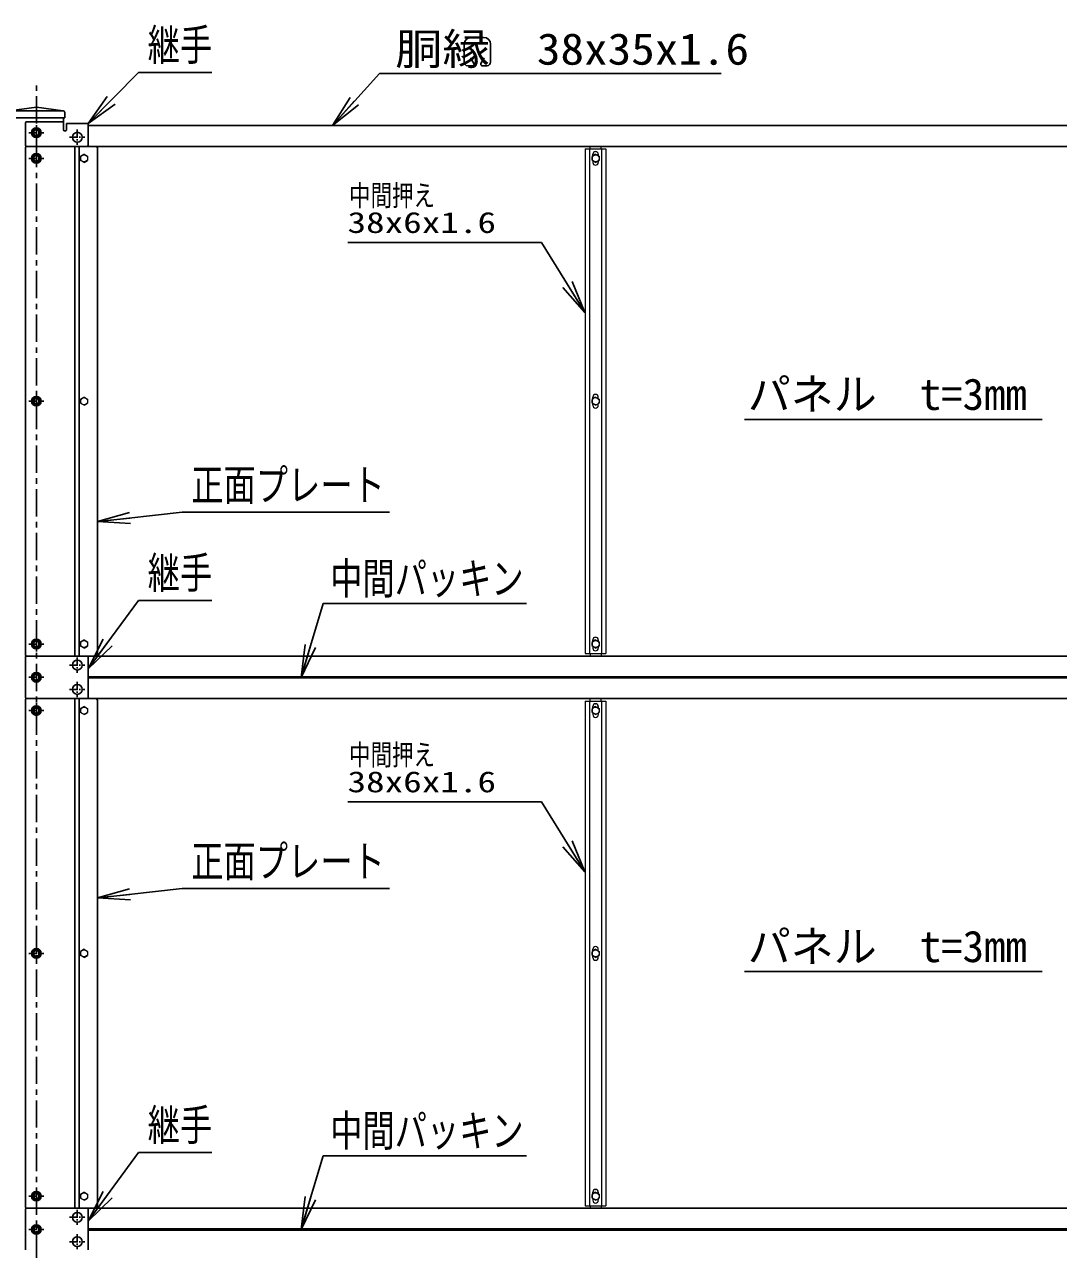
# Model space of a CAD drawing. Units: millimetres, scale not verified. Extents: x -6234 to 6240, y -4413 to 4407.
# Drawn here: x -4739 to -2844, y 335 to 2580 of the extents above; entities that cross this region are included whole.
import ezdxf
from ezdxf.enums import TextEntityAlignment as Align

# ---------------------------------------------------------------- set-up
doc = ezdxf.new("R2010")
doc.units = ezdxf.units.MM
doc.header["$LTSCALE"] = 20
doc.linetypes.add('USER1', pattern=[4, 2.5, -0.5, 0.5, -0.5])
doc.linetypes.add('USER2', pattern=[1.125, 0.75, -0.125, 0.125, -0.125])
for name, color, linetype, lineweight in [('0-1_0', 7, 'Continuous', 25), ('0-2_1', 7, 'Continuous', 25), ('0-5_胴縁', 7, 'Continuous', 25), ('0-6_支柱', 7, 'Continuous', 25), ('0-7_SCALE', 7, 'Continuous', 25), ('0-8_ボルト', 7, 'Continuous', 25), ('0-9_継手-案-', 7, 'Continuous', 25), ('0-A_構造線', 7, 'Continuous', 25), ('0-F_D-STR3', 7, 'Continuous', 13)]:
    doc.layers.add(name, color=color, linetype=linetype, lineweight=lineweight)
doc.styles.add('ＭＳ ゴシック', font='')
doc.styles.get('ＭＳ ゴシック').set_extended_font_data('MS Gothic')

# ---------------------------------------------------------------- blocks, each defined once
blk = doc.blocks.new('DARROWS')
at = {"layer": '0-1_0'}
blk.add_line((0, 0), (-19.982, 0), dxfattribs=at)
blk.add_lwpolyline([(-20, -3.333), (0, 0), (-20, 3.333)], dxfattribs=at)

msp = doc.modelspace()

# ---------------------------------------------------------------- linework, layer by layer
at = {"layer": '0-1_0'}
for p, q in [((-3932.81, 2544.05), (-3932.81, 2511.2)), ((-3920.14, 2556.72), (-3897.16, 2556.72)), ((-3884.49, 2544.05), (-3884.49, 2511.2)), ((-3914.99, 2508.67), (-3921.17, 2519.38)), ((-3902.32, 2508.67), (-3896.13, 2519.38)), ((-4529.53, 2492.25), (-4619.91, 2400.86)), ((-3926.48, 2504.87), (-3917.18, 2504.87)), ((-3890.83, 2504.87), (-3900.12, 2504.87)), ((-4088.36, 2490.47), (-4172.35, 2397.24)), ((-4088.36, 2490.47), (-3461.59, 2490.47)), ((-4766.25, 2422.4), (-4717.02, 2429.03)), ((-4717.02, 2429.03), (-4667.8, 2422.4)), ((-4769.02, 2409.03), (-4665.02, 2409.03)), ((-4765.02, 2422.03), (-4669.02, 2422.03)), ((-4665.02, 2419.23), (-4665.02, 2409.03)), ((-3791.15, 2180.81), (-3713.53, 2055.33)), ((-4449.67, 1686.41), (-4602.03, 1669.71)), ((-4529.53, 1524.84), (-4620.24, 1401.97)), ((-4191.61, 1519.26), (-4231, 1386.77)), ((-3791.15, 1155.79), (-3713.53, 1030.31)), ((-4449.67, 996.7), (-4602.03, 980)), ((-4529.53, 512.84), (-4620.24, 389.97)), ((-4191.61, 507.28), (-4231, 374.79))]:
    msp.add_line(p, q, dxfattribs=at)
for centre, radius, start, end in [((-3920.14, 2544.05), 12.67, 90, 180), ((-3897.16, 2544.05), 12.67, 0, 90), ((-3926.48, 2511.2), 6.33, 180, 270), ((-3917.18, 2507.4), 2.53, 270, 30), ((-3900.12, 2507.4), 2.53, 150, 270), ((-3890.83, 2511.2), 6.33, 270, 0), ((-4668.22, 2419.23), 3.2, 0, 82.3332)]:
    msp.add_arc(centre, radius, start, end, dxfattribs=at)
at = {"layer": '0-2_1'}
for p, q in [((-4529.53, 2492.25), (-4395.63, 2492.25)), ((-4735.02, 2402.03), (-4669.02, 2402.03)), ((-4667.02, 2386.53), (-4667.02, 2400.03)), ((-4666.02, 2385.53), (-4663.02, 2385.53)), ((-4662.02, 2398.73), (-4622.02, 2398.73)), ((-4662.02, 2386.53), (-4662.02, 2398.73)), ((-4622.02, 2398.73), (-4622.02, 2359.03)), ((-4735.02, 2357.03), (-4624.02, 2357.03)), ((-4636.01, 2338.77), (-4636.01, 2331.25)), ((-3791.15, 2180.81), (-4145.83, 2180.81)), ((-4636.01, 1893.77), (-4636.01, 1886.25)), ((-3419.25, 1856.61), (-2873.48, 1856.61)), ((-4449.67, 1686.41), (-4070, 1686.41)), ((-4529.53, 1524.84), (-4395.63, 1524.84)), ((-4191.61, 1519.26), (-3818.85, 1519.26)), ((-4636.01, 1448.77), (-4636.01, 1441.25)), ((-4735.02, 1423.01), (-4624.02, 1423.01)), ((-4622.02, 1421.01), (-4622.02, 1347.01)), ((-4735.02, 1345.01), (-4624.02, 1345.01)), ((-4636.01, 1326.77), (-4636.01, 1319.25)), ((-3791.15, 1155.79), (-4145.83, 1155.79)), ((-4449.67, 996.7), (-4070, 996.7)), ((-4636.01, 881.77), (-4636.01, 874.25)), ((-3419.25, 844.61), (-2873.48, 844.61)), ((-4529.53, 512.84), (-4395.63, 512.84)), ((-4191.61, 507.28), (-3818.85, 507.28)), ((-4636.01, 436.77), (-4636.01, 429.25)), ((-4735.02, 411.01), (-4624.02, 411.01)), ((-4622.02, 409.01), (-4622.02, 335.01))]:
    msp.add_line(p, q, dxfattribs=at)
for centre, radius, start, end in [((-4669.02, 2400.03), 2, 0, 90), ((-4666.02, 2386.53), 1, 180, 270), ((-4663.02, 2386.53), 1, 270, 0), ((-4624.02, 2359.03), 2, 270, 0), ((-4624.02, 1421.01), 2, 0, 90), ((-4624.02, 1347.01), 2, 270, 0), ((-4624.02, 409.01), 2, 0, 90)]:
    msp.add_arc(centre, radius, start, end, dxfattribs=at)
at = {"layer": '0-5_胴縁'}
for p, q in [((-4622.02, 2395.01), (-2762.02, 2395.01)), ((-4608.01, 2357.01), (-2775.86, 2357.01)), ((-4608.01, 1423.01), (-2774.16, 1423.01)), ((-4622.02, 1385.01), (-2762.02, 1385.01)), ((-4622.02, 1383.01), (-2762.02, 1383.01)), ((-4608.53, 1345.01), (-2775.86, 1345.01)), ((-4608.01, 411.01), (-2775.86, 411.01)), ((-4622.02, 373.01), (-2762.02, 373.01)), ((-4622.02, 371.01), (-2762.02, 371.01))]:
    msp.add_line(p, q, dxfattribs=at)
at = {"layer": '0-6_支柱'}
for p, q in [((-4737.02, 2355.01), (-4737.02, 1425.01)), ((-4608.01, 2357.01), (-4735.02, 2357.01)), ((-4646.48, 2357.03), (-4646.48, 1423.01)), ((-4638.51, 2357.03), (-4638.51, 1423.01)), ((-4605.01, 2354.01), (-4605.01, 1426.01)), ((-4608.01, 1423.01), (-4624.02, 1423.01)), ((-4737.02, 1343.01), (-4737.02, 413.01)), ((-4646.48, 1345.01), (-4646.48, 411.01)), ((-4638.51, 1345.01), (-4638.51, 411.01)), ((-4608.01, 1345.01), (-4624.02, 1345.01)), ((-4605.01, 1342.01), (-4605.01, 414.01)), ((-4608.01, 411.01), (-4624.02, 411.01))]:
    msp.add_line(p, q, dxfattribs=at)
for centre, radius, start, end in [((-4735.02, 2400.03), 2, 90, 180), ((-4735.02, 2359.03), 2, 180, 270), ((-4735.02, 2355.01), 2, 90, 180), ((-4608.01, 2354.01), 3, 0, 90), ((-4735.02, 1425.01), 2, 180, 270), ((-4735.02, 1421.01), 2, 90, 180), ((-4608.01, 1426.01), 3, 270, 0), ((-4735.02, 1347.01), 2, 180, 270), ((-4735.02, 1343.01), 2, 90, 180), ((-4608.01, 1342.01), 3, 0, 90), ((-4735.02, 413.01), 2, 180, 270), ((-4735.02, 409.01), 2, 90, 180), ((-4608.01, 414.01), 3, 270, 0)]:
    msp.add_arc(centre, radius, start, end, dxfattribs=at)
at = {"layer": '0-7_SCALE', "linetype": 'USER1'}
msp.add_line((-4717.02, -801.31), (-4717.02, 2476.49), dxfattribs=at)
at = {"layer": '0-7_SCALE'}
for p, q in [((-4667.02, 2422.03), (-4767.02, 2422.03)), ((-4667.02, 2386.53), (-4667.02, 2409.03))]:
    msp.add_line(p, q, dxfattribs=at)
at = {"layer": '0-8_ボルト', "linetype": 'USER2'}
for p, q in [((-4731.02, 2382.04), (-4703.02, 2382.04)), ((-4717.02, 2396.04), (-4717.02, 2368.04)), ((-4642.02, 2387.73), (-4642.02, 2359.73)), ((-4656.02, 2373.73), (-4628.02, 2373.73)), ((-4731.02, 2335.03), (-4703.02, 2335.03)), ((-4717.02, 2349.03), (-4717.02, 2321.03)), ((-4731.02, 1890.03), (-4703.02, 1890.03)), ((-4717.02, 1904.03), (-4717.02, 1876.03)), ((-4731.02, 1445.01), (-4703.02, 1445.01)), ((-4717.02, 1459.01), (-4717.02, 1431.01)), ((-4642.02, 1420.31), (-4642.02, 1392.31)), ((-4717.02, 1398.01), (-4717.02, 1370.01)), ((-4656.02, 1406.31), (-4628.02, 1406.31)), ((-4731.02, 1384.01), (-4703.02, 1384.01)), ((-4642.02, 1375.71), (-4642.02, 1347.71)), ((-4656.02, 1361.71), (-4628.02, 1361.71)), ((-4717.02, 1337.01), (-4717.02, 1309.01)), ((-4731.02, 1323.01), (-4703.02, 1323.01)), ((-4731.02, 878.01), (-4703.02, 878.01)), ((-4717.02, 892.01), (-4717.02, 864.01)), ((-4731.02, 433.01), (-4703.02, 433.01)), ((-4717.02, 447.01), (-4717.02, 419.01)), ((-4642.02, 408.31), (-4642.02, 380.31)), ((-4717.02, 386.01), (-4717.02, 358.01)), ((-4656.02, 394.31), (-4628.02, 394.31)), ((-4731.02, 372.01), (-4703.02, 372.01)), ((-4642.02, 363.71), (-4642.02, 335.71)), ((-4656.02, 349.71), (-4628.02, 349.71))]:
    msp.add_line(p, q, dxfattribs=at)
at = {"layer": '0-8_ボルト'}
for centre in [(-4642.02, 2373.73), (-4642.02, 1406.31), (-4642.02, 1361.71), (-4642.02, 394.31), (-4642.02, 349.71)]:
    msp.add_circle(centre, 9, dxfattribs=at)
at = {"layer": '0-9_継手-案-'}
for p, q in [((-4737.02, 2400.03), (-4737.02, 2359.03)), ((-4737.02, 1421.01), (-4737.02, 1347.01)), ((-4737.02, 409.01), (-4737.02, 335.01))]:
    msp.add_line(p, q, dxfattribs=at)
at = {"layer": '0-A_構造線'}
for points in [[(-4720.64, 2388.04), (-4713.41, 2388.04), (-4710.25, 2382.04), (-4713.41, 2376.04), (-4720.64, 2376.04), (-4723.8, 2382.04)], [(-4720.64, 2341.03), (-4713.41, 2341.03), (-4710.25, 2335.03), (-4713.41, 2329.03), (-4720.64, 2329.03), (-4723.8, 2335.03)], [(-4720.64, 1896.03), (-4713.41, 1896.03), (-4710.25, 1890.03), (-4713.41, 1884.03), (-4720.64, 1884.03), (-4723.8, 1890.03)], [(-4720.64, 1451.01), (-4713.41, 1451.01), (-4710.25, 1445.01), (-4713.41, 1439.01), (-4720.64, 1439.01), (-4723.8, 1445.01)], [(-4720.64, 1390.01), (-4713.41, 1390.01), (-4710.25, 1384.01), (-4713.41, 1378.01), (-4720.64, 1378.01), (-4723.8, 1384.01)], [(-4720.64, 1329.01), (-4713.41, 1329.01), (-4710.25, 1323.01), (-4713.41, 1317.01), (-4720.64, 1317.01), (-4723.8, 1323.01)], [(-4720.64, 884.01), (-4713.41, 884.01), (-4710.25, 878.01), (-4713.41, 872.01), (-4720.64, 872.01), (-4723.8, 878.01)], [(-4720.64, 439.01), (-4713.41, 439.01), (-4710.25, 433.01), (-4713.41, 427.01), (-4720.64, 427.01), (-4723.8, 433.01)], [(-4720.64, 378.01), (-4713.41, 378.01), (-4710.25, 372.01), (-4713.41, 366.01), (-4720.64, 366.01), (-4723.8, 372.01)]]:
    msp.add_lwpolyline(points, close=True, dxfattribs=at)
for centre, radius in [((-4717.02, 2382.04), 8.75), ((-4717.02, 2382.04), 5), ((-4717.02, 2335.03), 8.75), ((-4717.02, 2335.03), 5), ((-4717.02, 1890.03), 8.75), ((-4717.02, 1890.03), 5), ((-4717.02, 1445.01), 8.75), ((-4717.02, 1445.01), 5), ((-4717.02, 1384.01), 8.75), ((-4717.02, 1384.01), 5), ((-4717.02, 1323.01), 8.75), ((-4717.02, 1323.01), 5), ((-4717.02, 878.01), 8.75), ((-4717.02, 878.01), 5), ((-4717.02, 433.01), 8.75), ((-4717.02, 433.01), 5), ((-4717.02, 372.01), 8.75), ((-4717.02, 372.01), 5)]:
    msp.add_circle(centre, radius, dxfattribs=at)
at = {"layer": '0-F_D-STR3'}
for p, q in [((-4629.51, 2342.51), (-4636.01, 2338.77)), ((-4629.51, 2342.51), (-4623.01, 2338.77)), ((-4623.01, 2338.77), (-4623.01, 2331.25)), ((-3711.02, 2352.51), (-3673.02, 2352.51)), ((-3702.02, 2352.51), (-3702.02, 2357.01)), ((-3692.02, 2342.51), (-3698.52, 2338.77)), ((-3698.52, 2338.77), (-3698.52, 2331.25)), ((-3697.02, 2342.37), (-3697.02, 2342.51)), ((-3697.02, 2339.63), (-3697.02, 2342.51)), ((-3697.02, 2342.51), (-3697.02, 2339.63)), ((-3692.02, 2347.51), (-3691.82, 2347.51)), ((-3692.02, 2342.51), (-3685.52, 2338.77)), ((-3687.02, 2342.37), (-3687.02, 2342.51)), ((-3687.02, 2339.63), (-3687.02, 2342.51)), ((-3687.02, 2342.51), (-3687.02, 2339.63)), ((-3685.52, 2338.77), (-3685.52, 2331.25)), ((-3682.02, 2352.51), (-3682.02, 2357.01)), ((-4629.51, 2327.51), (-4636.01, 2331.25)), ((-4629.51, 2327.51), (-4623.01, 2331.25)), ((-3692.02, 2327.51), (-3698.52, 2331.25)), ((-3697.02, 2330.39), (-3697.02, 2327.51)), ((-3697.02, 2327.51), (-3697.02, 2327.65)), ((-3692.02, 2327.51), (-3685.52, 2331.25)), ((-3687.02, 2330.39), (-3687.02, 2327.51)), ((-3687.02, 2327.51), (-3687.02, 2327.65)), ((-4629.51, 1897.51), (-4636.01, 1893.77)), ((-4629.51, 1882.51), (-4636.01, 1886.25)), ((-4629.51, 1897.51), (-4623.01, 1893.77)), ((-4629.51, 1882.51), (-4623.01, 1886.25)), ((-4623.01, 1893.77), (-4623.01, 1886.25)), ((-3692.02, 1897.51), (-3698.52, 1893.77)), ((-3698.52, 1893.77), (-3698.52, 1886.25)), ((-3692.02, 1882.51), (-3698.52, 1886.25)), ((-3697.02, 1894.63), (-3697.02, 1897.51)), ((-3692.02, 1897.51), (-3685.52, 1893.77)), ((-3692.02, 1882.51), (-3685.52, 1886.25)), ((-3687.02, 1894.63), (-3687.02, 1897.51)), ((-3685.52, 1893.77), (-3685.52, 1886.25)), ((-3697.02, 1882.51), (-3697.02, 1885.39)), ((-3687.02, 1882.51), (-3687.02, 1885.39)), ((-4629.51, 1452.51), (-4636.01, 1448.77)), ((-4629.51, 1437.51), (-4636.01, 1441.25)), ((-4629.51, 1452.51), (-4623.01, 1448.77)), ((-4629.51, 1437.51), (-4623.01, 1441.25)), ((-4623.01, 1448.77), (-4623.01, 1441.25)), ((-3692.02, 1452.51), (-3698.52, 1448.77)), ((-3698.52, 1448.77), (-3698.52, 1441.25)), ((-3692.02, 1437.51), (-3698.52, 1441.25)), ((-3697.02, 1449.63), (-3697.02, 1452.51)), ((-3697.02, 1452.51), (-3697.02, 1449.63)), ((-3697.02, 1440.39), (-3697.02, 1437.51)), ((-3692.02, 1457.51), (-3691.82, 1457.51)), ((-3692.02, 1452.51), (-3685.52, 1448.77)), ((-3692.02, 1437.51), (-3685.52, 1441.25)), ((-3687.02, 1449.63), (-3687.02, 1452.51)), ((-3687.02, 1452.51), (-3687.02, 1449.63)), ((-3687.02, 1440.39), (-3687.02, 1437.51)), ((-3685.52, 1448.77), (-3685.52, 1441.25)), ((-3711.02, 1427.51), (-3673.02, 1427.51)), ((-3702.02, 1427.51), (-3702.02, 1423.01)), ((-3682.02, 1427.51), (-3682.02, 1423.01)), ((-4629.51, 1330.51), (-4636.01, 1326.77)), ((-4629.51, 1330.51), (-4623.01, 1326.77)), ((-4623.01, 1326.77), (-4623.01, 1319.25)), ((-3711.02, 1340.51), (-3673.02, 1340.51)), ((-3702.02, 1340.51), (-3702.02, 1345.01)), ((-3692.02, 1330.51), (-3698.52, 1326.77)), ((-3698.52, 1326.77), (-3698.52, 1319.25)), ((-3697.02, 1330.37), (-3697.02, 1330.51)), ((-3697.02, 1327.63), (-3697.02, 1330.51)), ((-3697.02, 1330.51), (-3697.02, 1327.63)), ((-3692.02, 1335.51), (-3691.82, 1335.51)), ((-3692.02, 1330.51), (-3685.52, 1326.77)), ((-3687.02, 1330.37), (-3687.02, 1330.51)), ((-3687.02, 1327.63), (-3687.02, 1330.51)), ((-3687.02, 1330.51), (-3687.02, 1327.63)), ((-3685.52, 1326.77), (-3685.52, 1319.25)), ((-3682.02, 1340.51), (-3682.02, 1345.01)), ((-4629.51, 1315.51), (-4636.01, 1319.25)), ((-4629.51, 1315.51), (-4623.01, 1319.25)), ((-3692.02, 1315.51), (-3698.52, 1319.25)), ((-3697.02, 1318.39), (-3697.02, 1315.51)), ((-3697.02, 1315.51), (-3697.02, 1315.65)), ((-3692.02, 1315.51), (-3685.52, 1319.25)), ((-3687.02, 1318.39), (-3687.02, 1315.51)), ((-3687.02, 1315.51), (-3687.02, 1315.65)), ((-4629.51, 885.51), (-4636.01, 881.77)), ((-4629.51, 885.51), (-4623.01, 881.77)), ((-4623.01, 881.77), (-4623.01, 874.25)), ((-3692.02, 885.51), (-3698.52, 881.77)), ((-3698.52, 881.77), (-3698.52, 874.25)), ((-3697.02, 882.63), (-3697.02, 885.51)), ((-3692.02, 885.51), (-3685.52, 881.77)), ((-3687.02, 882.63), (-3687.02, 885.51)), ((-3685.52, 881.77), (-3685.52, 874.25)), ((-4629.51, 870.51), (-4636.01, 874.25)), ((-4629.51, 870.51), (-4623.01, 874.25)), ((-3692.02, 870.51), (-3698.52, 874.25)), ((-3697.02, 870.51), (-3697.02, 873.39)), ((-3692.02, 870.51), (-3685.52, 874.25)), ((-3687.02, 870.51), (-3687.02, 873.39)), ((-4629.51, 440.51), (-4636.01, 436.77)), ((-4629.51, 425.51), (-4636.01, 429.25)), ((-4629.51, 440.51), (-4623.01, 436.77)), ((-4629.51, 425.51), (-4623.01, 429.25)), ((-4623.01, 436.77), (-4623.01, 429.25)), ((-3692.02, 440.51), (-3698.52, 436.77)), ((-3698.52, 436.77), (-3698.52, 429.25)), ((-3692.02, 425.51), (-3698.52, 429.25)), ((-3697.02, 437.63), (-3697.02, 440.51)), ((-3697.02, 440.51), (-3697.02, 437.63)), ((-3697.02, 428.39), (-3697.02, 425.51)), ((-3692.02, 445.51), (-3691.82, 445.51)), ((-3692.02, 440.51), (-3685.52, 436.77)), ((-3692.02, 425.51), (-3685.52, 429.25)), ((-3687.02, 437.63), (-3687.02, 440.51)), ((-3687.02, 440.51), (-3687.02, 437.63)), ((-3687.02, 428.39), (-3687.02, 425.51)), ((-3685.52, 436.77), (-3685.52, 429.25)), ((-3711.02, 415.51), (-3673.02, 415.51)), ((-3702.02, 415.51), (-3702.02, 411.01)), ((-3682.02, 415.51), (-3682.02, 411.01))]:
    msp.add_line(p, q, dxfattribs=at)
for points in [[(-3711.02, 2352.51), (-3711.02, 1890.01), (-3711.02, 1427.51)], [(-3703.02, 2352.51), (-3703.02, 1890.01), (-3703.02, 1427.51)], [(-3681.02, 2352.51), (-3681.02, 1890.01), (-3681.02, 1427.51)], [(-3673.02, 2352.51), (-3673.02, 1890.01), (-3673.02, 1427.51)], [(-3711.02, 1340.51), (-3711.02, 878.01), (-3711.02, 415.51)], [(-3703.02, 1340.51), (-3703.02, 878.01), (-3703.02, 415.51)], [(-3681.02, 1340.51), (-3681.02, 878.01), (-3681.02, 415.51)], [(-3673.02, 1340.51), (-3673.02, 878.01), (-3673.02, 415.51)]]:
    msp.add_lwpolyline(points, dxfattribs=at)
for centre in [(-4629.51, 2335.01), (-3692.02, 2335.01), (-4629.51, 1890.01), (-3692.02, 1890.01), (-4629.51, 1445.01), (-3692.02, 1445.01), (-4629.51, 1323.01), (-3692.02, 1323.01), (-4629.51, 878.01), (-3692.02, 878.01), (-4629.51, 433.01), (-3692.02, 433.01)]:
    msp.add_circle(centre, 6.5, dxfattribs=at)
for centre, start, end in [((-3692.02, 2342.51), 90, 180), ((-3692.02, 2342.51), 0, 90), ((-3692.02, 2327.51), 180, 270), ((-3692.02, 2327.51), 270, 0), ((-3692.02, 1897.51), 0, 180), ((-3692.02, 1882.51), 180, 0), ((-3692.02, 1452.51), 90, 180), ((-3692.02, 1437.51), 180, 270), ((-3692.02, 1452.51), 0, 90), ((-3692.02, 1437.51), 270, 0), ((-3692.02, 1330.51), 90, 180), ((-3692.02, 1330.51), 0, 90), ((-3692.02, 1315.51), 180, 270), ((-3692.02, 1315.51), 270, 0), ((-3692.02, 885.51), 0, 180), ((-3692.02, 870.51), 180, 0), ((-3692.02, 440.51), 90, 180), ((-3692.02, 440.51), 0, 90), ((-3692.02, 425.51), 180, 270), ((-3692.02, 425.51), 270, 0)]:
    msp.add_arc(centre, 5, start, end, dxfattribs=at)

# ---------------------------------------------------------------- block references
at = {"layer": '0-1_0', "xscale": 3, "yscale": 3}
for p, rotation in [((-4622.02, 2398.73), 225.317), ((-4174.36, 2395.01), 227.9826), ((-3711.95, 2052.78), 301.73952), ((-4605.01, 1669.38), 186.25494), ((-4622.02, 1399.56), 233.56058), ((-4231.85, 1383.9), 253.44365), ((-3711.95, 1027.76), 301.73952), ((-4605.01, 979.68), 186.25494), ((-4622.02, 387.56), 233.56058), ((-4231.85, 371.92), 253.44365)]:
    msp.add_blockref('DARROWS', p, dxfattribs=dict(at, rotation=rotation))

# ---------------------------------------------------------------- texts
at = {"layer": '0-1_0', "style": 'ＭＳ ゴシック'}
for s, height, width, p in [('継手', 57.77, 0.75, (-4512.93, 2496.8)), ('胴縁  38x35x1.6', 57.73, 1.1, (-4059.23, 2489.32)), ('中間押え', 38.48, 0.75, (-4143.8, 2236.33)), ('38x6x1.6', 38.48, 1.3, (-4146.71, 2186.72)), ('正面プレート', 57.77, 0.75, (-4433.07, 1690.36)), ('継手', 57.77, 0.75, (-4512.93, 1529.38)), ('中間パッキン', 57.77, 0.75, (-4178.41, 1518.91)), ('中間押え', 38.48, 0.75, (-4143.8, 1211.3)), ('38x6x1.6', 38.48, 1.3, (-4146.71, 1161.7)), ('正面プレート', 57.77, 0.75, (-4433.07, 1000.65)), ('継手', 57.77, 0.75, (-4512.93, 517.38)), ('中間パッキン', 57.77, 0.75, (-4178.41, 506.93))]:
    msp.add_text(s, height=height, dxfattribs=dict(at, width=width)).set_placement(p, align=Align.BOTTOM_LEFT)
for p in [(-3413.16, 1856.7), (-3413.16, 844.7)]:
    msp.add_text('パネル\u3000t=3mm', height=57.77, dxfattribs=at).set_placement(p, align=Align.BOTTOM_LEFT)

doc.saveas('drawing.dxf')
